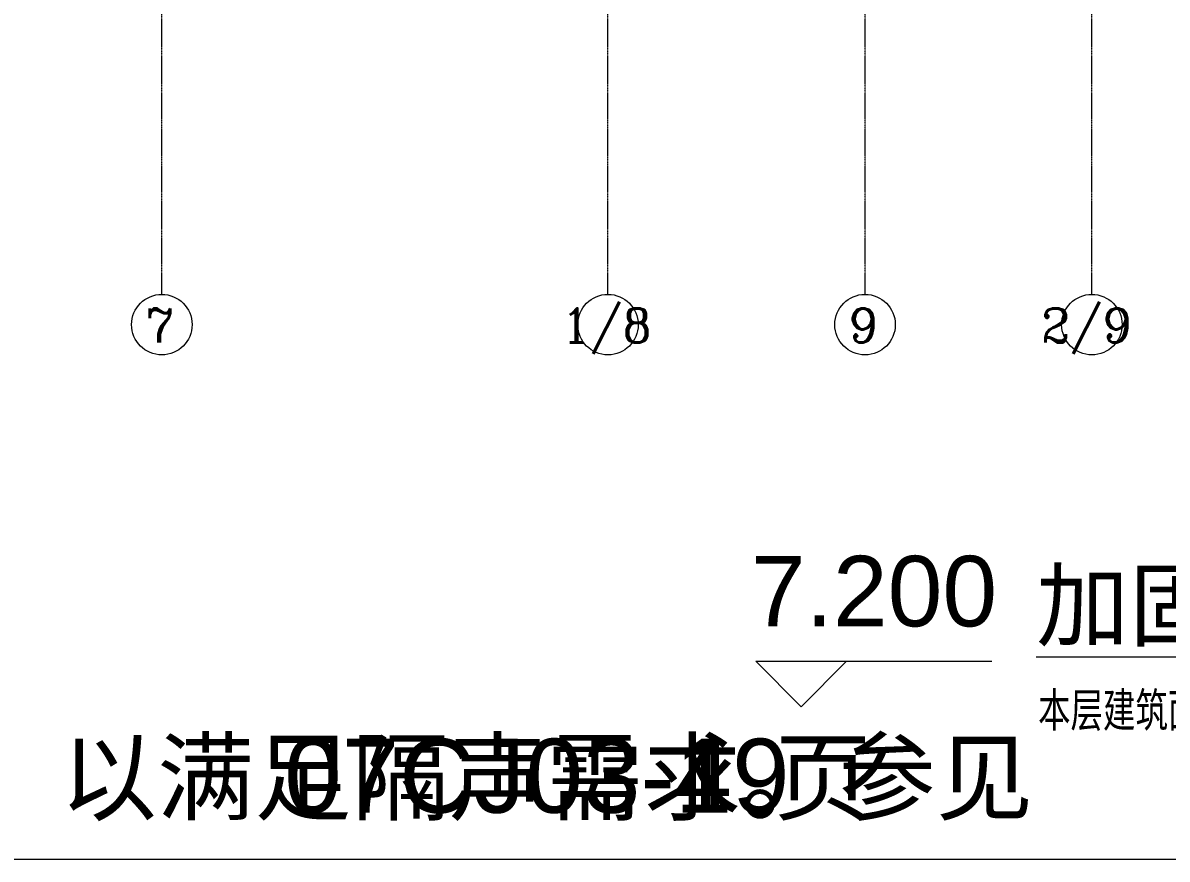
# Model space of a CAD drawing. Header units: millimetres. Extents: x -17321 to 106270, y -22341 to 35329.
# Drawn here: x 26062 to 41195, y -22071 to -11016 of the extents above; entities that cross this region are included whole.
import ezdxf

# ---------------------------------------------------------------- set-up
doc = ezdxf.new("R2010")
doc.units = ezdxf.units.MM
doc.linetypes.add('轴网线', pattern=[22.24, 12.7, -3.18, 3.18, -3.18])
for name, color, linetype, lineweight in [('DIM_ELEV', 193, 'Continuous', 9), ('DIM_SYMB', 3, 'Continuous', 9), ('PUB_TEXT', 250, 'Continuous', 9), ('PUB_TITLE', 4, 'Continuous', 9), ('S-GRID', 1, 'Continuous', 13), ('S-GRID-IDEN', 1, 'Continuous', 18), ('记者站1205_t3_2__3F导出_dwg', 8, 'Continuous', 9)]:
    doc.layers.add(name, color=color, linetype=linetype, lineweight=lineweight)
doc.styles.add('Arial_3', font='arial.ttf', dxfattribs={"height": 932.002202})
doc.styles.add('Arial_4', font='arial.ttf', dxfattribs={"height": 898.952479})
doc.styles.add('Arial_5', font='arial.ttf', dxfattribs={"height": 943.900103})
doc.styles.add('Arial_6', font='arial.ttf', dxfattribs={"height": 978.602312})
doc.styles.add('Arial_9', font='arial.ttf', dxfattribs={"width": 0.7, "height": 449.476239})
doc.styles.add('Complex_16', font='complex_.ttf', dxfattribs={"height": 450})

# ---------------------------------------------------------------- blocks, each defined once
blk = doc.blocks.new('记者站1205_t3_2__3F导出_dwg-1307846-建模-三层平面图')
at = {"layer": 'DIM_ELEV', "flags": 128}
blk.add_lwpolyline([(2605943, 412608), (2605343, 412008), (2604743, 412608), (2607863, 412608)], dxfattribs=at)
at = {"layer": 'DIM_SYMB'}
blk.add_line((2608451, 412665), (2614066, 412665), dxfattribs=at)
at = {"layer": 'PUB_TITLE', "flags": 128}
blk.add_lwpolyline([(2551665, 409993), (2674265, 409993), (2674265, 467393), (2551665, 467393)], close=True, dxfattribs=at)
at = {"layer": 'PUB_TEXT', "color": 7, "attachment_point": 1, "line_spacing_factor": 0.941778}
for s, insert, char_height, width, style in [('7.200', (2604676, 414002), 932, 4377.65, 'Arial_3'), ('加固后三层平面图', (2608451, 413801), 899, 13512.15, 'Arial_4'), ('本层建筑面积为', (2608475, 412188), 449.5, 4076.94, 'Arial_9'), ('岩棉）隔墙封堵，以满足隔声需求。参见', (2585235, 411548), 943.9, 31914.2, 'Arial_5'), ('\\fArial|b0|i0|c134|p34|;页', (2604983, 411548), 943.9, 1773.01, 'Arial_5'), ('07CJ03-1', (2598505, 411584), 978.6, 7353.23, 'Arial_6'), ('49', (2603668, 411584), 978.6, 1838.31, 'Arial_6')]:
    blk.add_mtext(s, dxfattribs=dict(at, insert=insert, char_height=char_height, width=width, style=style))
blk = doc.blocks.new('轴网 - 宽度系数 1-579523-建模-三层平面图')
at = {"layer": 'S-GRID-IDEN'}
blk.add_circle((0, 0), 4, dxfattribs=at)

msp = doc.modelspace()

# ---------------------------------------------------------------- linework, layer by layer
at = {"layer": 'S-GRID', "linetype": '轴网线'}
for p, q in [((37200, -14605), (37200, 19710)), ((27900, -14605), (27900, 8700)), ((33800, -14605), (33800, 8700)), ((40200, -14605), (40200, 8600))]:
    msp.add_line(p, q, dxfattribs=at)

# ---------------------------------------------------------------- block references
at = {"layer": 'S-GRID-IDEN', "xscale": 99.99999999999991, "yscale": 99.99999999999991, "zscale": 99.99999999999991}
for p in [(27900, -15005), (33800, -15005), (37200, -15005), (40200, -15005)]:
    msp.add_blockref('轴网 - 宽度系数 1-579523-建模-三层平面图', p, dxfattribs=at)
at = {"layer": '记者站1205_t3_2__3F导出_dwg', "color": 4}
msp.add_blockref('记者站1205_t3_2__3F导出_dwg-1307846-建模-三层平面图', (-2568987, -432064), dxfattribs=at)

# ---------------------------------------------------------------- texts
at = {"layer": 'S-GRID-IDEN', "lineweight": 13, "char_height": 450, "attachment_point": 1, "style": 'Complex_16'}
for s, insert, width in [('\\fComplex|b0|i0|c134|p2|;7', (27681, -14790), 521.1), ('1/8', (33181, -14790), 1491.14), ('\\fComplex|b0|i0|c134|p2|;9', (36981, -14790), 521.1), ('2/9', (39528, -14790), 1619.41)]:
    msp.add_mtext(s, dxfattribs=dict(at, insert=insert, width=width))

doc.saveas('drawing.dxf')
